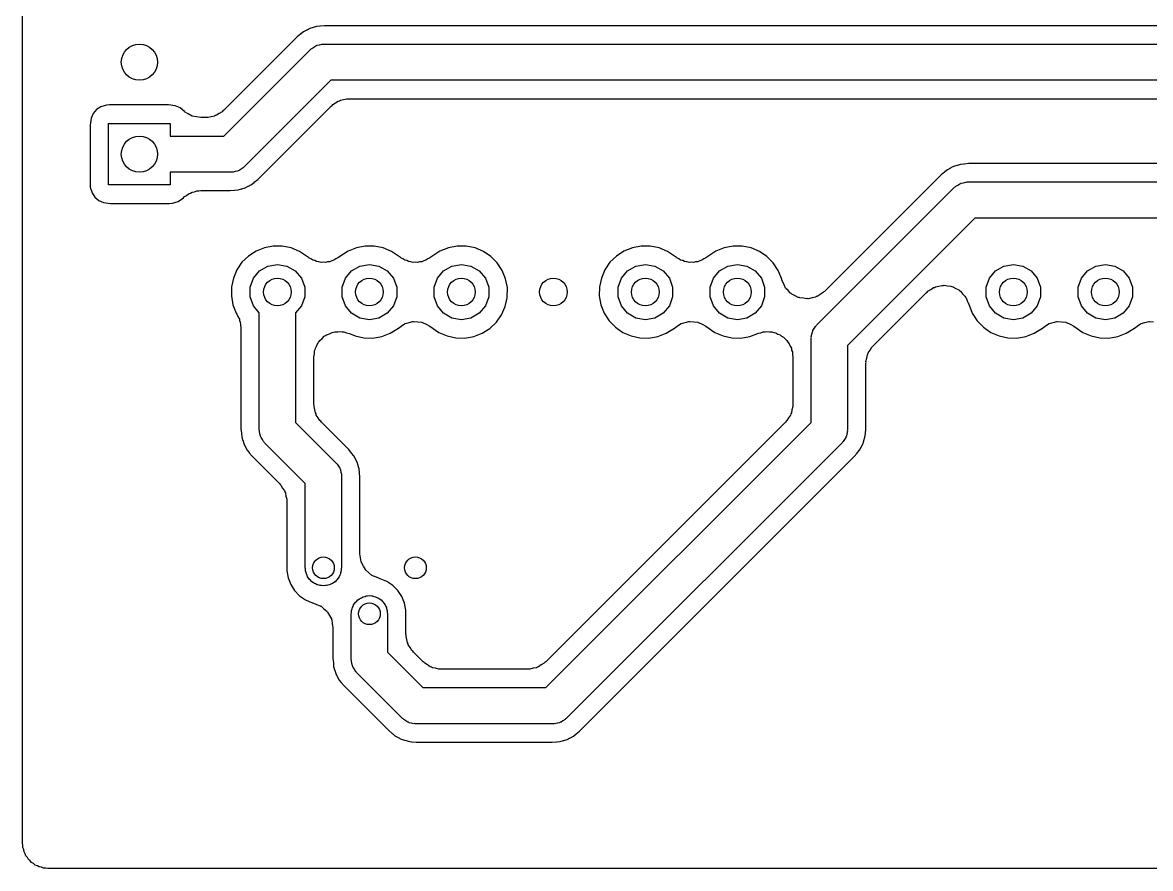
# Model space of a CAD drawing. Extents: x 117.4 to 186.1, y -90.9 to -42.5.
# Drawn here: x 117.42 to 148.57, y -90.86 to -67.48 of the extents above; entities that cross this region are included whole.
import ezdxf

# ---------------------------------------------------------------- set-up
doc = ezdxf.new("R2010")
doc.units = 0
doc.header["$MEASUREMENT"] = 0
doc.layers.add('BLACK', color=7, linetype='CONTINUOUS')

msp = doc.modelspace()

# ---------------------------------------------------------------- linework, layer by layer
at = {"layer": 'Black'}
for p, q in [((117.423, -70.27), (117.423, -60.9456)), ((125.764, -67.572), (125.641, -67.5841)), ((154.233, -67.572), (125.764, -67.572)), ((125.005, -67.8791), (122.977, -69.907)), ((125.099, -67.8041), (125.005, -67.8791)), ((125.102, -67.8013), (125.099, -67.8041)), ((125.105, -67.7995), (125.102, -67.8013)), ((125.178, -67.7399), (125.105, -67.7995)), ((125.262, -67.6964), (125.178, -67.7399)), ((125.265, -67.6942), (125.262, -67.6964)), ((125.268, -67.693), (125.265, -67.6942)), ((125.352, -67.6487), (125.268, -67.693)), ((125.443, -67.6223), (125.352, -67.6487)), ((125.446, -67.6207), (125.443, -67.6223)), ((125.45, -67.6202), (125.446, -67.6207)), ((125.54, -67.593), (125.45, -67.6202)), ((125.634, -67.5847), (125.54, -67.593)), ((125.638, -67.5838), (125.634, -67.5847)), ((125.641, -67.5841), (125.638, -67.5838)), ((125.394, -68.2138), (125.409, -68.197)), ((125.409, -68.197), (125.465, -68.1643)), ((125.465, -68.1643), (125.519, -68.1268)), ((125.519, -68.1268), (125.54, -68.1212)), ((125.54, -68.1212), (125.559, -68.1102)), ((125.559, -68.1102), (125.623, -68.0988)), ((125.623, -68.0988), (125.686, -68.0819)), ((125.686, -68.0819), (125.708, -68.0838)), ((125.708, -68.0838), (125.73, -68.08)), ((125.73, -68.08), (154.733, -68.08)), ((122.983, -70.62), (125.376, -68.2264)), ((125.376, -68.2264), (125.394, -68.2138)), ((125.937, -69.08), (123.544, -71.4736)), ((154.94, -69.08), (125.937, -69.08)), ((119.828, -69.7562), (119.741, -69.7631)), ((121.451, -69.7562), (119.828, -69.7562)), ((121.641, -69.7833), (121.451, -69.7562)), ((125.968, -69.7754), (125.988, -69.7518)), ((125.988, -69.7518), (126.067, -69.706)), ((126.067, -69.706), (126.142, -69.6536)), ((126.142, -69.6536), (126.171, -69.6456)), ((126.171, -69.6456), (126.198, -69.6302)), ((126.198, -69.6302), (126.288, -69.6143)), ((126.288, -69.6143), (126.376, -69.5907)), ((126.376, -69.5907), (126.407, -69.5933)), ((126.407, -69.5933), (126.437, -69.588)), ((126.437, -69.588), (154.906, -69.588)), ((119.372, -69.9988), (119.313, -70.1288)), ((119.464, -69.8903), (119.372, -69.9988)), ((119.583, -69.8118), (119.464, -69.8903)), ((119.741, -69.7631), (119.583, -69.8118)), ((121.771, -69.8419), (121.641, -69.7833)), ((121.892, -69.9448), (121.771, -69.8419)), ((121.894, -69.9461), (121.892, -69.9448)), ((121.896, -69.9482), (121.894, -69.9461)), ((121.999, -70.0077), (121.896, -69.9482)), ((122.102, -70.0679), (121.999, -70.0077)), ((122.104, -70.0684), (122.102, -70.0679)), ((122.107, -70.0698), (122.104, -70.0684)), ((122.224, -70.0904), (122.107, -70.0698)), ((122.722, -70.0698), (122.632, -70.0857)), ((122.749, -70.0544), (122.722, -70.0698)), ((122.778, -70.0464), (122.749, -70.0544)), ((122.853, -69.994), (122.778, -70.0464)), ((122.932, -69.9482), (122.853, -69.994)), ((122.952, -69.9246), (122.932, -69.9482)), ((122.977, -69.907), (122.952, -69.9246)), ((123.915, -71.8209), (125.943, -69.793)), ((125.943, -69.793), (125.968, -69.7754)), ((117.423, -90.157), (117.423, -70.27)), ((119.313, -70.1288), (119.286, -70.3195)), ((119.286, -70.3195), (119.286, -71.9421)), ((119.8, -71.97), (119.8, -70.27)), ((119.8, -70.27), (121.5, -70.27)), ((121.5, -70.27), (121.5, -70.62)), ((122.341, -70.112), (122.224, -70.0904)), ((122.343, -70.1115), (122.341, -70.112)), ((122.346, -70.112), (122.343, -70.1115)), ((122.483, -70.112), (122.346, -70.112)), ((122.513, -70.1067), (122.483, -70.112)), ((122.544, -70.1093), (122.513, -70.1067)), ((122.632, -70.0857), (122.544, -70.1093)), ((121.5, -70.62), (122.983, -70.62)), ((123.19, -71.62), (121.5, -71.62)), ((121.5, -71.62), (121.5, -71.97)), ((123.212, -71.6162), (123.19, -71.62)), ((123.234, -71.6181), (123.212, -71.6162)), ((123.297, -71.6012), (123.234, -71.6181)), ((123.361, -71.5898), (123.297, -71.6012)), ((123.38, -71.5788), (123.361, -71.5898)), ((123.401, -71.5732), (123.38, -71.5788)), ((123.455, -71.5357), (123.401, -71.5732)), ((123.511, -71.503), (123.455, -71.5357)), ((123.526, -71.4862), (123.511, -71.503)), ((123.544, -71.4736), (123.526, -71.4862)), ((142.879, -71.6141), (142.785, -71.6891)), ((142.882, -71.6114), (142.879, -71.6141)), ((142.885, -71.6095), (142.882, -71.6114)), ((142.958, -71.5499), (142.885, -71.6095)), ((143.042, -71.5064), (142.958, -71.5499)), ((143.045, -71.5042), (143.042, -71.5064)), ((143.048, -71.503), (143.045, -71.5042)), ((143.132, -71.4587), (143.048, -71.503)), ((143.223, -71.4323), (143.132, -71.4587)), ((143.226, -71.4307), (143.223, -71.4323)), ((143.23, -71.4302), (143.226, -71.4307)), ((143.32, -71.403), (143.23, -71.4302)), ((143.414, -71.3947), (143.32, -71.403)), ((143.418, -71.3938), (143.414, -71.3947)), ((143.421, -71.3941), (143.418, -71.3938)), ((143.544, -71.382), (143.421, -71.3941)), ((164.393, -71.382), (143.544, -71.382)), ((123.742, -71.9601), (123.815, -71.9005)), ((123.815, -71.9005), (123.818, -71.8987)), ((123.818, -71.8987), (123.821, -71.8959)), ((123.821, -71.8959), (123.915, -71.8209)), ((142.785, -71.6891), (139.562, -74.9126)), ((143.245, -71.9743), (143.299, -71.9368)), ((143.299, -71.9368), (143.32, -71.9312)), ((143.32, -71.9312), (143.339, -71.9202)), ((143.339, -71.9202), (143.403, -71.9088)), ((143.403, -71.9088), (143.466, -71.8919)), ((143.466, -71.8919), (143.488, -71.8938)), ((143.488, -71.8938), (143.51, -71.89)), ((143.51, -71.89), (164.893, -71.89)), ((119.286, -71.9421), (119.293, -72.0294)), ((119.293, -72.0294), (119.342, -72.1865)), ((119.342, -72.1865), (119.42, -72.3056)), ((121.5, -71.97), (119.8, -71.97)), ((121.953, -72.2598), (122.002, -72.2191)), ((122.002, -72.2191), (122.058, -72.1995)), ((122.058, -72.1995), (122.108, -72.1702)), ((122.108, -72.1702), (122.171, -72.1591)), ((122.171, -72.1591), (122.232, -72.1377)), ((122.232, -72.1377), (122.29, -72.1382)), ((122.29, -72.1382), (122.348, -72.128)), ((122.348, -72.128), (123.156, -72.128)), ((123.156, -72.128), (123.279, -72.1159)), ((123.279, -72.1159), (123.282, -72.1162)), ((123.282, -72.1162), (123.286, -72.1153)), ((123.286, -72.1153), (123.38, -72.107)), ((123.38, -72.107), (123.47, -72.0798)), ((123.47, -72.0798), (123.474, -72.0793)), ((123.474, -72.0793), (123.477, -72.0777)), ((123.477, -72.0777), (123.568, -72.0513)), ((123.568, -72.0513), (123.652, -72.007)), ((123.652, -72.007), (123.655, -72.0058)), ((123.655, -72.0058), (123.658, -72.0036)), ((123.658, -72.0036), (123.742, -71.9601)), ((139.346, -75.8464), (143.156, -72.0364)), ((143.156, -72.0364), (143.174, -72.0238)), ((143.174, -72.0238), (143.189, -72.007)), ((143.189, -72.007), (143.245, -71.9743)), ((119.42, -72.3056), (119.529, -72.3981)), ((119.529, -72.3981), (119.659, -72.4567)), ((119.659, -72.4567), (119.849, -72.4838)), ((119.849, -72.4838), (121.472, -72.4838)), ((121.472, -72.4838), (121.559, -72.4769)), ((121.559, -72.4769), (121.717, -72.4282)), ((121.717, -72.4282), (121.866, -72.3298)), ((121.866, -72.3298), (121.898, -72.2918)), ((121.898, -72.2918), (121.953, -72.2598)), ((143.717, -72.89), (140.2, -76.4071)), ((165.1, -72.89), (143.717, -72.89)), ((123.869, -73.799), (123.66, -73.9354)), ((124.1, -73.7057), (123.869, -73.799)), ((124.344, -73.6591), (124.1, -73.7057)), ((124.593, -73.6608), (124.344, -73.6591)), ((124.837, -73.7109), (124.593, -73.6608)), ((125.067, -73.8074), (124.837, -73.7109)), ((125.316, -73.9752), (125.067, -73.8074)), ((126.409, -73.799), (126.157, -73.9638)), ((126.64, -73.7057), (126.409, -73.799)), ((126.884, -73.6591), (126.64, -73.7057)), ((127.133, -73.6608), (126.884, -73.6591)), ((127.377, -73.7109), (127.133, -73.6608)), ((127.607, -73.8074), (127.377, -73.7109)), ((127.856, -73.9752), (127.607, -73.8074)), ((128.949, -73.799), (128.697, -73.9638)), ((129.18, -73.7057), (128.949, -73.799)), ((129.424, -73.6591), (129.18, -73.7057)), ((129.673, -73.6608), (129.424, -73.6591)), ((129.917, -73.7109), (129.673, -73.6608)), ((130.147, -73.8074), (129.917, -73.7109)), ((130.353, -73.9467), (130.147, -73.8074)), ((134.029, -73.799), (133.82, -73.9354)), ((134.26, -73.7057), (134.029, -73.799)), ((134.504, -73.6591), (134.26, -73.7057)), ((134.753, -73.6608), (134.504, -73.6591)), ((134.997, -73.7109), (134.753, -73.6608)), ((135.227, -73.8074), (134.997, -73.7109)), ((135.476, -73.9752), (135.227, -73.8074)), ((136.569, -73.799), (136.317, -73.9638)), ((136.8, -73.7057), (136.569, -73.799)), ((137.044, -73.6591), (136.8, -73.7057)), ((137.293, -73.6608), (137.044, -73.6591)), ((137.537, -73.7109), (137.293, -73.6608)), ((137.767, -73.8074), (137.537, -73.7109)), ((137.973, -73.9467), (137.767, -73.8074)), ((123.482, -74.1097), (123.342, -74.3152)), ((123.66, -73.9354), (123.482, -74.1097)), ((125.324, -73.9838), (125.316, -73.9752)), ((125.382, -74.0113), (125.324, -73.9838)), ((125.434, -74.048), (125.382, -74.0113)), ((125.49, -74.0635), (125.434, -74.048)), ((125.543, -74.0889), (125.49, -74.0635)), ((125.607, -74.0951), (125.543, -74.0889)), ((125.668, -74.1118), (125.607, -74.0951)), ((125.727, -74.1069), (125.668, -74.1118)), ((125.785, -74.1126), (125.727, -74.1069)), ((125.847, -74.0968), (125.785, -74.1126)), ((125.91, -74.0914), (125.847, -74.0968)), ((125.964, -74.0668), (125.91, -74.0914)), ((126.021, -74.0521), (125.964, -74.0668)), ((126.073, -74.0162), (126.021, -74.0521)), ((126.131, -73.9895), (126.073, -74.0162)), ((126.157, -73.9638), (126.131, -73.9895)), ((127.864, -73.9838), (127.856, -73.9752)), ((127.922, -74.0113), (127.864, -73.9838)), ((127.974, -74.048), (127.922, -74.0113)), ((128.03, -74.0635), (127.974, -74.048)), ((128.083, -74.0889), (128.03, -74.0635)), ((128.147, -74.0951), (128.083, -74.0889)), ((128.208, -74.1118), (128.147, -74.0951)), ((128.267, -74.1069), (128.208, -74.1118)), ((128.325, -74.1126), (128.267, -74.1069)), ((128.387, -74.0968), (128.325, -74.1126)), ((128.45, -74.0914), (128.387, -74.0968)), ((128.504, -74.0668), (128.45, -74.0914)), ((128.561, -74.0521), (128.504, -74.0668)), ((128.613, -74.0162), (128.561, -74.0521)), ((128.671, -73.9895), (128.613, -74.0162)), ((128.697, -73.9638), (128.671, -73.9895)), ((130.529, -74.1234), (130.353, -73.9467)), ((133.642, -74.1097), (133.502, -74.3152)), ((133.82, -73.9354), (133.642, -74.1097)), ((135.484, -73.9838), (135.476, -73.9752)), ((135.542, -74.0113), (135.484, -73.9838)), ((135.594, -74.048), (135.542, -74.0113)), ((135.65, -74.0635), (135.594, -74.048)), ((135.703, -74.0889), (135.65, -74.0635)), ((135.767, -74.0951), (135.703, -74.0889)), ((135.828, -74.1118), (135.767, -74.0951)), ((135.887, -74.1069), (135.828, -74.1118)), ((135.945, -74.1126), (135.887, -74.1069)), ((136.007, -74.0968), (135.945, -74.1126)), ((136.07, -74.0914), (136.007, -74.0968)), ((136.124, -74.0668), (136.07, -74.0914)), ((136.181, -74.0521), (136.124, -74.0668)), ((136.233, -74.0162), (136.181, -74.0521)), ((136.291, -73.9895), (136.233, -74.0162)), ((136.317, -73.9638), (136.291, -73.9895)), ((138.149, -74.1234), (137.973, -73.9467)), ((123.342, -74.3152), (123.244, -74.5441)), ((123.798, -74.5475), (123.968, -74.344)), ((123.968, -74.344), (124.198, -74.2112)), ((124.198, -74.2112), (124.46, -74.1651)), ((124.46, -74.1651), (124.722, -74.2112)), ((124.722, -74.2112), (124.952, -74.344)), ((124.952, -74.344), (125.122, -74.5475)), ((126.338, -74.5475), (126.508, -74.344)), ((126.508, -74.344), (126.738, -74.2112)), ((126.738, -74.2112), (127, -74.1651)), ((127, -74.1651), (127.262, -74.2112)), ((127.262, -74.2112), (127.492, -74.344)), ((127.492, -74.344), (127.662, -74.5475)), ((128.878, -74.5475), (129.048, -74.344)), ((129.048, -74.344), (129.278, -74.2112)), ((129.278, -74.2112), (129.54, -74.1651)), ((129.54, -74.1651), (129.802, -74.2112)), ((129.802, -74.2112), (130.032, -74.344)), ((130.032, -74.344), (130.202, -74.5475)), ((130.667, -74.3309), (130.529, -74.1234)), ((130.762, -74.5611), (130.667, -74.3309)), ((133.502, -74.3152), (133.404, -74.5441)), ((133.958, -74.5475), (134.128, -74.344)), ((134.128, -74.344), (134.358, -74.2112)), ((134.358, -74.2112), (134.62, -74.1651)), ((134.62, -74.1651), (134.882, -74.2112)), ((134.882, -74.2112), (135.112, -74.344)), ((135.112, -74.344), (135.282, -74.5475)), ((136.498, -74.5475), (136.668, -74.344)), ((136.668, -74.344), (136.898, -74.2112)), ((136.898, -74.2112), (137.16, -74.1651)), ((137.16, -74.1651), (137.422, -74.2112)), ((137.422, -74.2112), (137.652, -74.344)), ((137.652, -74.344), (137.822, -74.5475)), ((138.287, -74.3309), (138.149, -74.1234)), ((138.389, -74.5788), (138.287, -74.3309)), ((144.118, -74.5475), (144.288, -74.344)), ((144.288, -74.344), (144.518, -74.2112)), ((144.518, -74.2112), (144.78, -74.1651)), ((144.78, -74.1651), (145.042, -74.2112)), ((145.042, -74.2112), (145.272, -74.344)), ((145.272, -74.344), (145.442, -74.5475)), ((146.658, -74.5475), (146.828, -74.344)), ((146.828, -74.344), (147.058, -74.2112)), ((147.058, -74.2112), (147.32, -74.1651)), ((147.32, -74.1651), (147.582, -74.2112)), ((147.582, -74.2112), (147.812, -74.344)), ((147.812, -74.344), (147.982, -74.5475)), ((123.244, -74.5441), (123.192, -74.7877)), ((123.707, -74.7972), (123.798, -74.5475)), ((125.122, -74.5475), (125.213, -74.7972)), ((126.247, -74.7972), (126.338, -74.5475)), ((127.662, -74.5475), (127.753, -74.7972)), ((128.787, -74.7972), (128.878, -74.5475)), ((130.202, -74.5475), (130.293, -74.7972)), ((130.809, -74.8006), (130.762, -74.5611)), ((133.404, -74.5441), (133.352, -74.7877)), ((133.867, -74.7972), (133.958, -74.5475)), ((135.282, -74.5475), (135.373, -74.7972)), ((136.407, -74.7972), (136.498, -74.5475)), ((137.822, -74.5475), (137.913, -74.7972)), ((138.391, -74.5988), (138.389, -74.5788)), ((138.432, -74.6882), (138.391, -74.5988)), ((138.468, -74.7803), (138.432, -74.6882)), ((144.027, -74.7972), (144.118, -74.5475)), ((145.442, -74.5475), (145.533, -74.7972)), ((146.567, -74.7972), (146.658, -74.5475)), ((147.982, -74.5475), (148.073, -74.7972)), ((123.192, -74.7877), (123.188, -75.0368)), ((123.188, -75.0368), (123.233, -75.2818)), ((123.707, -75.0628), (123.707, -74.7972)), ((125.213, -74.7972), (125.213, -75.0628)), ((126.247, -75.0628), (126.247, -74.7972)), ((127.753, -74.7972), (127.753, -75.0628)), ((128.787, -75.0628), (128.787, -74.7972)), ((130.293, -74.7972), (130.293, -75.0628)), ((130.805, -75.0948), (130.809, -74.8006)), ((133.352, -74.7877), (133.348, -75.0368)), ((133.348, -75.0368), (133.393, -75.2818)), ((133.867, -75.0628), (133.867, -74.7972)), ((135.373, -74.7972), (135.373, -75.0628)), ((136.407, -75.0628), (136.407, -74.7972)), ((137.913, -74.7972), (137.913, -75.0628)), ((138.484, -74.7979), (138.468, -74.7803)), ((138.493, -74.8191), (138.484, -74.7979)), ((138.563, -74.8889), (138.493, -74.8191)), ((138.628, -74.9632), (138.563, -74.8889)), ((138.649, -74.9745), (138.628, -74.9632)), ((138.665, -74.991), (138.649, -74.9745)), ((138.755, -75.0327), (138.665, -74.991)), ((138.841, -75.0803), (138.755, -75.0327)), ((139.363, -75.0521), (139.34, -75.0581)), ((139.444, -74.9955), (139.363, -75.0521)), ((139.528, -74.9443), (139.444, -74.9955)), ((139.543, -74.9261), (139.528, -74.9443)), ((139.562, -74.9126), (139.543, -74.9261)), ((140.913, -76.4125), (142.376, -74.9491)), ((142.376, -74.9491), (142.4, -74.9329)), ((142.4, -74.9329), (142.418, -74.911)), ((142.418, -74.911), (142.499, -74.8635)), ((142.499, -74.8635), (142.576, -74.8097)), ((142.576, -74.8097), (142.603, -74.8024)), ((142.603, -74.8024), (142.627, -74.788)), ((142.627, -74.788), (142.72, -74.7711)), ((142.72, -74.7711), (142.81, -74.7468)), ((142.81, -74.7468), (142.839, -74.7492)), ((142.839, -74.7492), (142.866, -74.7441)), ((142.866, -74.7441), (142.959, -74.7598)), ((142.959, -74.7598), (143.053, -74.768)), ((143.053, -74.768), (143.078, -74.7799)), ((143.078, -74.7799), (143.106, -74.7847)), ((143.106, -74.7847), (143.188, -74.831)), ((143.188, -74.831), (143.273, -74.8707)), ((143.273, -74.8707), (143.293, -74.8907)), ((143.293, -74.8907), (143.318, -74.9047)), ((143.318, -74.9047), (143.378, -74.9762)), ((143.378, -74.9762), (143.445, -75.0426)), ((143.445, -75.0426), (143.457, -75.0683)), ((144.027, -75.0628), (144.027, -74.7972)), ((145.533, -74.7972), (145.533, -75.0628)), ((146.567, -75.0628), (146.567, -74.7972)), ((148.073, -74.7972), (148.073, -75.0628)), ((123.233, -75.2818), (123.325, -75.5133)), ((123.798, -75.3125), (123.707, -75.0628)), ((123.96, -75.506), (123.798, -75.3125)), ((125.122, -75.3125), (124.96, -75.506)), ((125.213, -75.0628), (125.122, -75.3125)), ((126.338, -75.3125), (126.247, -75.0628)), ((126.508, -75.516), (126.338, -75.3125)), ((127.662, -75.3125), (127.492, -75.516)), ((127.753, -75.0628), (127.662, -75.3125)), ((128.878, -75.3125), (128.787, -75.0628)), ((129.048, -75.516), (128.878, -75.3125)), ((130.202, -75.3125), (130.032, -75.516)), ((130.293, -75.0628), (130.202, -75.3125)), ((130.65, -75.5604), (130.751, -75.3328)), ((130.751, -75.3328), (130.805, -75.0948)), ((133.393, -75.2818), (133.485, -75.5133)), ((133.958, -75.3125), (133.867, -75.0628)), ((134.128, -75.516), (133.958, -75.3125)), ((135.282, -75.3125), (135.112, -75.516)), ((135.373, -75.0628), (135.282, -75.3125)), ((136.498, -75.3125), (136.407, -75.0628)), ((136.668, -75.516), (136.498, -75.3125)), ((137.822, -75.3125), (137.652, -75.516)), ((137.913, -75.0628), (137.822, -75.3125)), ((138.864, -75.0839), (138.841, -75.0803)), ((138.886, -75.0938), (138.864, -75.0839)), ((138.984, -75.1024), (138.886, -75.0938)), ((139.082, -75.1175), (138.984, -75.1024)), ((139.105, -75.1129), (139.082, -75.1175)), ((139.128, -75.115), (139.105, -75.1129)), ((139.223, -75.0894), (139.128, -75.115)), ((139.32, -75.0703), (139.223, -75.0894)), ((139.34, -75.0581), (139.32, -75.0703)), ((143.457, -75.0683), (143.475, -75.0899)), ((143.475, -75.0899), (143.508, -75.1779)), ((143.508, -75.1779), (143.522, -75.2081)), ((143.522, -75.2081), (143.528, -75.2179)), ((143.528, -75.2179), (143.536, -75.2387)), ((143.536, -75.2387), (143.548, -75.2629)), ((143.548, -75.2629), (143.548, -75.2685)), ((143.548, -75.2685), (143.645, -75.5133)), ((144.118, -75.3125), (144.027, -75.0628)), ((144.288, -75.516), (144.118, -75.3125)), ((145.442, -75.3125), (145.272, -75.516)), ((145.533, -75.0628), (145.442, -75.3125)), ((146.658, -75.3125), (146.567, -75.0628)), ((146.828, -75.516), (146.658, -75.3125)), ((147.982, -75.3125), (147.812, -75.516)), ((148.073, -75.0628), (147.982, -75.3125)), ((123.325, -75.5133), (123.34, -75.5373)), ((123.34, -75.5373), (123.371, -75.6094)), ((123.371, -75.6094), (123.41, -75.6771)), ((123.96, -78.74), (123.96, -75.506)), ((124.96, -75.506), (124.96, -78.5329)), ((126.738, -75.6488), (126.508, -75.516)), ((127, -75.6949), (126.738, -75.6488)), ((127.262, -75.6488), (127, -75.6949)), ((127.492, -75.516), (127.262, -75.6488)), ((129.278, -75.6488), (129.048, -75.516)), ((129.54, -75.6949), (129.278, -75.6488)), ((129.802, -75.6488), (129.54, -75.6949)), ((130.032, -75.516), (129.802, -75.6488)), ((130.506, -75.7639), (130.65, -75.5604)), ((133.485, -75.5133), (133.62, -75.7227)), ((134.358, -75.6488), (134.128, -75.516)), ((134.62, -75.6949), (134.358, -75.6488)), ((134.882, -75.6488), (134.62, -75.6949)), ((135.112, -75.516), (134.882, -75.6488)), ((136.898, -75.6488), (136.668, -75.516)), ((137.16, -75.6949), (136.898, -75.6488)), ((137.422, -75.6488), (137.16, -75.6949)), ((137.652, -75.516), (137.422, -75.6488)), ((143.645, -75.5133), (143.78, -75.7227)), ((144.518, -75.6488), (144.288, -75.516)), ((144.78, -75.6949), (144.518, -75.6488)), ((145.042, -75.6488), (144.78, -75.6949)), ((145.272, -75.516), (145.042, -75.6488)), ((147.058, -75.6488), (146.828, -75.516)), ((147.32, -75.6949), (147.058, -75.6488)), ((147.582, -75.6488), (147.32, -75.6949)), ((147.812, -75.516), (147.582, -75.6488)), ((123.41, -75.6771), (123.417, -75.7206)), ((123.417, -75.7206), (123.435, -75.7614)), ((123.435, -75.7614), (123.438, -75.8395)), ((123.438, -75.8395), (123.452, -75.9165)), ((123.452, -75.9165), (123.452, -78.7058)), ((127.575, -76.0691), (127.802, -75.925)), ((127.802, -75.925), (127.877, -75.8754)), ((127.877, -75.8754), (127.969, -75.8108)), ((127.969, -75.8108), (127.978, -75.8082)), ((127.978, -75.8082), (127.986, -75.8028)), ((127.986, -75.8028), (128.095, -75.7764)), ((128.095, -75.7764), (128.203, -75.7471)), ((128.203, -75.7471), (128.213, -75.7479)), ((128.213, -75.7479), (128.223, -75.7456)), ((128.223, -75.7456), (128.334, -75.7581)), ((128.334, -75.7581), (128.446, -75.7674)), ((128.446, -75.7674), (128.454, -75.7716)), ((128.454, -75.7716), (128.464, -75.7727)), ((128.464, -75.7727), (128.565, -75.8225)), ((128.565, -75.8225), (128.666, -75.8694)), ((128.666, -75.8694), (128.917, -76.044)), ((130.115, -76.0691), (130.326, -75.9356)), ((130.326, -75.9356), (130.506, -75.7639)), ((133.62, -75.7227), (133.793, -75.9019)), ((133.793, -75.9019), (133.997, -76.044)), ((135.195, -76.0691), (135.422, -75.925)), ((135.422, -75.925), (135.497, -75.8754)), ((135.497, -75.8754), (135.589, -75.8108)), ((135.589, -75.8108), (135.598, -75.8082)), ((135.598, -75.8082), (135.606, -75.8028)), ((135.606, -75.8028), (135.715, -75.7764)), ((135.715, -75.7764), (135.823, -75.7471)), ((135.823, -75.7471), (135.833, -75.7479)), ((135.833, -75.7479), (135.843, -75.7456)), ((135.843, -75.7456), (135.954, -75.7581)), ((135.954, -75.7581), (136.066, -75.7674)), ((136.066, -75.7674), (136.074, -75.7716)), ((136.074, -75.7716), (136.084, -75.7727)), ((136.084, -75.7727), (136.185, -75.8225)), ((136.185, -75.8225), (136.286, -75.8694)), ((136.286, -75.8694), (136.537, -76.044)), ((139.247, -75.9887), (139.284, -75.9352)), ((139.284, -75.9352), (139.317, -75.8786)), ((139.317, -75.8786), (139.334, -75.8645)), ((139.334, -75.8645), (139.346, -75.8464)), ((143.78, -75.7227), (143.953, -75.9019)), ((143.953, -75.9019), (144.157, -76.044)), ((145.355, -76.0691), (145.582, -75.925)), ((145.582, -75.925), (145.657, -75.8754)), ((145.657, -75.8754), (145.749, -75.8108)), ((145.749, -75.8108), (145.758, -75.8082)), ((145.758, -75.8082), (145.766, -75.8028)), ((145.766, -75.8028), (145.875, -75.7764)), ((145.875, -75.7764), (145.983, -75.7471)), ((145.983, -75.7471), (145.993, -75.7479)), ((145.993, -75.7479), (146.003, -75.7456)), ((146.003, -75.7456), (146.114, -75.7581)), ((146.114, -75.7581), (146.226, -75.7674)), ((146.226, -75.7674), (146.234, -75.7716)), ((146.234, -75.7716), (146.244, -75.7727)), ((146.244, -75.7727), (146.345, -75.8225)), ((146.345, -75.8225), (146.446, -75.8694)), ((146.446, -75.8694), (146.697, -76.044)), ((147.895, -76.0691), (148.122, -75.925)), ((148.122, -75.925), (148.197, -75.8754)), ((148.197, -75.8754), (148.289, -75.8108)), ((148.289, -75.8108), (148.298, -75.8082)), ((148.298, -75.8082), (148.306, -75.8028)), ((148.306, -75.8028), (148.415, -75.7764)), ((148.415, -75.7764), (148.523, -75.7471)), ((148.523, -75.7471), (148.533, -75.7479)), ((148.533, -75.7479), (148.543, -75.7456)), ((148.543, -75.7456), (148.654, -75.7581)), ((125.612, -76.3005), (125.632, -76.2665)), ((125.632, -76.2665), (125.695, -76.2131)), ((125.695, -76.2131), (125.753, -76.153)), ((125.753, -76.153), (125.788, -76.1355)), ((125.788, -76.1355), (125.818, -76.1102)), ((125.818, -76.1102), (125.896, -76.0818)), ((125.896, -76.0818), (125.97, -76.0449)), ((125.97, -76.0449), (126.009, -76.0405)), ((126.009, -76.0405), (126.046, -76.027)), ((126.046, -76.027), (126.129, -76.027)), ((126.129, -76.027), (126.212, -76.0178)), ((126.212, -76.0178), (126.25, -76.027)), ((126.25, -76.027), (126.29, -76.027)), ((126.29, -76.027), (126.368, -76.0554)), ((126.368, -76.0554), (126.448, -76.075)), ((126.448, -76.075), (126.606, -76.1437)), ((126.606, -76.1437), (126.849, -76.1972)), ((126.849, -76.1972), (127.098, -76.2024)), ((127.098, -76.2024), (127.343, -76.1592)), ((127.343, -76.1592), (127.575, -76.0691)), ((128.917, -76.044), (129.146, -76.1437)), ((129.146, -76.1437), (129.389, -76.1972)), ((129.389, -76.1972), (129.638, -76.2024)), ((129.638, -76.2024), (129.883, -76.1592)), ((129.883, -76.1592), (130.115, -76.0691)), ((133.997, -76.044), (134.226, -76.1437)), ((134.226, -76.1437), (134.469, -76.1972)), ((134.469, -76.1972), (134.718, -76.2024)), ((134.718, -76.2024), (134.963, -76.1592)), ((134.963, -76.1592), (135.195, -76.0691)), ((136.537, -76.044), (136.766, -76.1437)), ((136.766, -76.1437), (137.009, -76.1972)), ((137.009, -76.1972), (137.258, -76.2024)), ((137.258, -76.2024), (137.503, -76.1592)), ((137.503, -76.1592), (137.739, -76.0678)), ((137.739, -76.0678), (137.806, -76.0544)), ((137.806, -76.0544), (137.87, -76.031)), ((137.87, -76.031), (137.924, -76.031)), ((137.924, -76.031), (137.977, -76.0205)), ((137.977, -76.0205), (138.045, -76.031)), ((138.045, -76.031), (138.114, -76.031)), ((138.114, -76.031), (138.164, -76.0495)), ((138.164, -76.0495), (138.218, -76.0577)), ((138.218, -76.0577), (138.278, -76.0907)), ((138.278, -76.0907), (138.342, -76.1142)), ((138.342, -76.1142), (138.383, -76.1488)), ((138.383, -76.1488), (138.431, -76.1748)), ((138.431, -76.1748), (138.476, -76.2264)), ((138.476, -76.2264), (138.528, -76.2704)), ((138.528, -76.2704), (138.555, -76.3172)), ((139.2, -76.2), (139.204, -76.1783)), ((139.2, -78.5329), (139.2, -76.2)), ((139.202, -76.1564), (139.219, -76.0933)), ((139.204, -76.1783), (139.202, -76.1564)), ((139.219, -76.0933), (139.23, -76.029)), ((139.23, -76.029), (139.241, -76.0099)), ((139.241, -76.0099), (139.247, -75.9887)), ((144.157, -76.044), (144.386, -76.1437)), ((144.386, -76.1437), (144.629, -76.1972)), ((144.629, -76.1972), (144.878, -76.2024)), ((144.878, -76.2024), (145.123, -76.1592)), ((145.123, -76.1592), (145.355, -76.0691)), ((146.697, -76.044), (146.926, -76.1437)), ((146.926, -76.1437), (147.169, -76.1972)), ((147.169, -76.1972), (147.418, -76.2024)), ((147.418, -76.2024), (147.663, -76.1592)), ((147.663, -76.1592), (147.895, -76.0691)), ((125.482, -76.6346), (125.488, -76.5518)), ((125.488, -76.5518), (125.503, -76.5157)), ((125.503, -76.5157), (125.51, -76.477)), ((125.51, -76.477), (125.552, -76.4051)), ((125.552, -76.4051), (125.585, -76.329)), ((125.585, -76.329), (125.612, -76.3005)), ((138.555, -76.3172), (138.591, -76.3578)), ((138.591, -76.3578), (138.616, -76.4216)), ((138.616, -76.4216), (138.65, -76.481)), ((138.65, -76.481), (138.659, -76.5341)), ((138.659, -76.5341), (138.679, -76.5844)), ((138.679, -76.5844), (138.68, -76.6529)), ((140.2, -76.4071), (140.2, -78.74)), ((140.774, -76.6116), (140.826, -76.5367)), ((140.826, -76.5367), (140.872, -76.4575)), ((140.872, -76.4575), (140.895, -76.4377)), ((140.895, -76.4377), (140.913, -76.4125)), ((125.468, -76.7164), (125.482, -76.6346)), ((125.468, -78.0325), (125.468, -76.7164)), ((138.68, -76.6529), (138.692, -76.7204)), ((138.692, -76.7204), (138.692, -78.0325)), ((140.708, -76.9075), (140.713, -76.8771)), ((140.708, -78.7232), (140.708, -76.9075)), ((140.711, -76.8465), (140.734, -76.7581)), ((140.713, -76.8771), (140.711, -76.8465)), ((140.734, -76.7581), (140.75, -76.6681)), ((140.75, -76.6681), (140.766, -76.6414)), ((140.766, -76.6414), (140.774, -76.6116)), ((125.473, -78.0629), (125.468, -78.0325)), ((125.471, -78.0935), (125.473, -78.0629)), ((125.494, -78.1819), (125.471, -78.0935)), ((138.689, -78.0935), (138.666, -78.1819)), ((138.692, -78.0325), (138.687, -78.0629)), ((138.687, -78.0629), (138.689, -78.0935)), ((125.51, -78.2719), (125.494, -78.1819)), ((125.526, -78.2986), (125.51, -78.2719)), ((125.534, -78.3284), (125.526, -78.2986)), ((125.586, -78.4033), (125.534, -78.3284)), ((125.632, -78.4825), (125.586, -78.4033)), ((138.574, -78.4033), (138.528, -78.4825)), ((138.626, -78.3284), (138.574, -78.4033)), ((138.634, -78.2986), (138.626, -78.3284)), ((138.65, -78.2719), (138.634, -78.2986)), ((138.666, -78.1819), (138.65, -78.2719)), ((123.452, -78.7058), (123.464, -78.8287)), ((123.964, -78.7617), (123.96, -78.74)), ((123.962, -78.7836), (123.964, -78.7617)), ((123.979, -78.8467), (123.962, -78.7836)), ((124.96, -78.5329), (126.084, -79.6564)), ((125.655, -78.5023), (125.632, -78.4825)), ((125.673, -78.5275), (125.655, -78.5023)), ((126.431, -79.2854), (125.673, -78.5275)), ((138.487, -78.5275), (131.867, -85.147)), ((131.873, -85.86), (139.2, -78.5329)), ((138.505, -78.5023), (138.487, -78.5275)), ((138.528, -78.4825), (138.505, -78.5023)), ((140.198, -78.7836), (140.181, -78.8467)), ((140.2, -78.74), (140.196, -78.7617)), ((140.196, -78.7617), (140.198, -78.7836)), ((140.695, -78.8427), (140.708, -78.7232)), ((123.464, -78.8287), (123.464, -78.8324)), ((123.464, -78.8324), (123.465, -78.836)), ((123.465, -78.836), (123.473, -78.9301)), ((123.473, -78.9301), (123.5, -79.0204)), ((123.5, -79.0204), (123.501, -79.0241)), ((123.501, -79.0241), (123.502, -79.0275)), ((123.502, -79.0275), (123.529, -79.1182)), ((123.99, -78.911), (123.979, -78.8467)), ((124.001, -78.9301), (123.99, -78.911)), ((124.007, -78.9513), (124.001, -78.9301)), ((124.044, -79.0048), (124.007, -78.9513)), ((124.077, -79.0614), (124.044, -79.0048)), ((124.094, -79.0755), (124.077, -79.0614)), ((124.106, -79.0936), (124.094, -79.0755)), ((125.23, -80.2171), (124.106, -79.0936)), ((140.054, -79.0936), (132.434, -86.7136)), ((140.066, -79.0755), (140.054, -79.0936)), ((140.083, -79.0614), (140.066, -79.0755)), ((140.116, -79.0048), (140.083, -79.0614)), ((140.153, -78.9513), (140.116, -79.0048)), ((140.159, -78.9301), (140.153, -78.9513)), ((140.17, -78.911), (140.159, -78.9301)), ((140.181, -78.8467), (140.17, -78.911)), ((140.626, -79.1311), (140.654, -79.0408)), ((140.654, -79.0408), (140.655, -79.0375)), ((140.655, -79.0375), (140.656, -79.0338)), ((140.656, -79.0338), (140.684, -78.9438)), ((140.684, -78.9438), (140.694, -78.8499)), ((140.694, -78.8499), (140.695, -78.8464)), ((140.695, -78.8464), (140.695, -78.8427)), ((123.529, -79.1182), (123.573, -79.2015)), ((123.573, -79.2015), (123.574, -79.2051)), ((123.574, -79.2051), (123.576, -79.208)), ((123.576, -79.208), (123.62, -79.2919)), ((123.62, -79.2919), (123.68, -79.365)), ((123.68, -79.365), (123.681, -79.3683)), ((123.681, -79.3683), (123.684, -79.3707)), ((123.684, -79.3707), (123.759, -79.4646)), ((126.506, -79.3793), (126.431, -79.2854)), ((126.509, -79.3817), (126.506, -79.3793)), ((126.51, -79.385), (126.509, -79.3817)), ((126.57, -79.4581), (126.51, -79.385)), ((140.389, -79.477), (140.467, -79.3815)), ((140.467, -79.3815), (140.47, -79.3791)), ((140.47, -79.3791), (140.472, -79.3759)), ((140.472, -79.3759), (140.532, -79.3035)), ((140.532, -79.3035), (140.577, -79.2203)), ((140.577, -79.2203), (140.579, -79.2174)), ((140.579, -79.2174), (140.58, -79.2139)), ((140.58, -79.2139), (140.626, -79.1311)), ((123.759, -79.4646), (124.517, -80.2225)), ((126.084, -79.6564), (126.096, -79.6745)), ((126.096, -79.6745), (126.113, -79.6886)), ((126.113, -79.6886), (126.146, -79.7452)), ((126.614, -79.542), (126.57, -79.4581)), ((126.616, -79.5449), (126.614, -79.542)), ((126.617, -79.5485), (126.616, -79.5449)), ((126.661, -79.6318), (126.617, -79.5485)), ((126.688, -79.7225), (126.661, -79.6318)), ((126.689, -79.7259), (126.688, -79.7225)), ((132.805, -87.0609), (140.389, -79.477)), ((126.146, -79.7452), (126.183, -79.7987)), ((126.183, -79.7987), (126.189, -79.8199)), ((126.189, -79.8199), (126.2, -79.839)), ((126.2, -79.839), (126.211, -79.9033)), ((126.211, -79.9033), (126.228, -79.9664)), ((126.228, -79.9664), (126.226, -79.9883)), ((126.226, -79.9883), (126.23, -80.01)), ((126.23, -80.01), (126.23, -82.55)), ((126.69, -79.7296), (126.689, -79.7259)), ((126.717, -79.8199), (126.69, -79.7296)), ((126.725, -79.914), (126.717, -79.8199)), ((126.726, -79.9176), (126.725, -79.914)), ((126.726, -79.9213), (126.726, -79.9176)), ((126.738, -80.0442), (126.726, -79.9213)), ((124.517, -80.2225), (124.535, -80.2477)), ((124.535, -80.2477), (124.558, -80.2675)), ((124.558, -80.2675), (124.604, -80.3467)), ((124.604, -80.3467), (124.656, -80.4216)), ((125.23, -82.55), (125.23, -80.2171)), ((126.738, -82.1662), (126.738, -80.0442)), ((124.656, -80.4216), (124.664, -80.4514)), ((124.664, -80.4514), (124.68, -80.4781)), ((124.68, -80.4781), (124.696, -80.5681)), ((124.696, -80.5681), (124.719, -80.6565)), ((124.719, -80.6565), (124.717, -80.6871)), ((124.717, -80.6871), (124.722, -80.7175)), ((124.722, -80.7175), (124.722, -82.5328)), ((126.757, -82.2764), (126.738, -82.1662)), ((126.774, -82.3872), (126.757, -82.2764)), ((126.778, -82.3959), (126.774, -82.3872)), ((126.78, -82.4056), (126.778, -82.3959)), ((126.836, -82.5026), (126.78, -82.4056)), ((126.889, -82.601), (126.836, -82.5026)), ((124.722, -82.5328), (124.721, -82.5377)), ((124.721, -82.5377), (124.722, -82.5426)), ((124.722, -82.5426), (124.721, -82.6348)), ((124.721, -82.6348), (124.756, -82.8292)), ((124.756, -82.8292), (124.829, -83.013)), ((125.236, -82.5824), (125.23, -82.55)), ((125.236, -82.6372), (125.236, -82.5824)), ((125.254, -82.6886), (125.236, -82.6372)), ((125.26, -82.721), (125.254, -82.6886)), ((125.277, -82.7495), (125.26, -82.721)), ((125.295, -82.801), (125.277, -82.7495)), ((125.331, -82.8429), (125.295, -82.801)), ((126.165, -82.801), (126.129, -82.8429)), ((126.183, -82.7495), (126.165, -82.801)), ((126.2, -82.721), (126.183, -82.7495)), ((126.206, -82.6886), (126.2, -82.721)), ((126.224, -82.6372), (126.206, -82.6886)), ((126.23, -82.55), (126.224, -82.5824)), ((126.224, -82.5824), (126.224, -82.6372)), ((126.897, -82.6076), (126.889, -82.601)), ((126.902, -82.6162), (126.897, -82.6076)), ((126.988, -82.6881), (126.902, -82.6162)), ((127.071, -82.7624), (126.988, -82.6881)), ((127.08, -82.7661), (127.071, -82.7624)), ((127.088, -82.7724), (127.08, -82.7661)), ((127.193, -82.8107), (127.088, -82.7724)), ((127.297, -82.8519), (127.193, -82.8107)), ((124.829, -83.013), (124.936, -83.1792)), ((125.347, -82.8714), (125.331, -82.8429)), ((125.372, -82.8925), (125.347, -82.8714)), ((125.407, -82.9345), (125.372, -82.8925)), ((125.455, -82.9619), (125.407, -82.9345)), ((125.48, -82.983), (125.455, -82.9619)), ((125.511, -82.9943), (125.48, -82.983)), ((125.558, -83.0216), (125.511, -82.9943)), ((125.612, -83.0311), (125.558, -83.0216)), ((125.643, -83.0424), (125.612, -83.0311)), ((125.676, -83.0424), (125.643, -83.0424)), ((125.73, -83.0519), (125.676, -83.0424)), ((125.784, -83.0424), (125.73, -83.0519)), ((125.817, -83.0424), (125.784, -83.0424)), ((125.848, -83.0311), (125.817, -83.0424)), ((125.902, -83.0216), (125.848, -83.0311)), ((125.949, -82.9943), (125.902, -83.0216)), ((125.98, -82.983), (125.949, -82.9943)), ((126.005, -82.9619), (125.98, -82.983)), ((126.053, -82.9345), (126.005, -82.9619)), ((126.088, -82.8925), (126.053, -82.9345)), ((126.113, -82.8714), (126.088, -82.8925)), ((126.129, -82.8429), (126.113, -82.8714)), ((127.3, -82.8524), (127.297, -82.8519)), ((127.482, -82.929), (127.3, -82.8524)), ((127.646, -83.0395), (127.482, -82.929)), ((127.785, -83.1798), (127.646, -83.0395)), ((124.936, -83.1792), (125.074, -83.3214)), ((125.074, -83.3214), (125.236, -83.4342)), ((125.236, -83.4342), (125.417, -83.5133)), ((126.642, -83.4775), (126.677, -83.4355)), ((126.677, -83.4355), (126.725, -83.4081)), ((126.725, -83.4081), (126.75, -83.387)), ((126.75, -83.387), (126.781, -83.3757)), ((126.781, -83.3757), (126.828, -83.3484)), ((126.828, -83.3484), (126.882, -83.3389)), ((126.882, -83.3389), (126.913, -83.3276)), ((126.913, -83.3276), (126.946, -83.3276)), ((126.946, -83.3276), (127, -83.3181)), ((127, -83.3181), (127.054, -83.3276)), ((127.054, -83.3276), (127.087, -83.3276)), ((127.087, -83.3276), (127.118, -83.3389)), ((127.118, -83.3389), (127.172, -83.3484)), ((127.172, -83.3484), (127.219, -83.3757)), ((127.219, -83.3757), (127.25, -83.387)), ((127.25, -83.387), (127.275, -83.4081)), ((127.275, -83.4081), (127.323, -83.4355)), ((127.323, -83.4355), (127.358, -83.4775)), ((127.894, -83.3445), (127.785, -83.1798)), ((127.97, -83.5272), (127.894, -83.3445)), ((125.417, -83.5133), (125.442, -83.5189)), ((125.442, -83.5189), (125.541, -83.5597)), ((125.541, -83.5597), (125.642, -83.5964)), ((125.642, -83.5964), (125.653, -83.6059)), ((125.653, -83.6059), (125.667, -83.6115)), ((125.667, -83.6115), (125.746, -83.6838)), ((125.746, -83.6838), (125.828, -83.7526)), ((125.828, -83.7526), (125.836, -83.7655)), ((125.836, -83.7655), (125.847, -83.7755)), ((126.506, -83.7328), (126.524, -83.6814)), ((126.506, -83.7876), (126.506, -83.7328)), ((126.524, -83.6814), (126.53, -83.649)), ((126.53, -83.649), (126.547, -83.6205)), ((126.547, -83.6205), (126.565, -83.569)), ((126.565, -83.569), (126.601, -83.5271)), ((126.601, -83.5271), (126.617, -83.4986)), ((126.617, -83.4986), (126.642, -83.4775)), ((127.358, -83.4775), (127.383, -83.4986)), ((127.383, -83.4986), (127.399, -83.5271)), ((127.399, -83.5271), (127.435, -83.569)), ((127.435, -83.569), (127.453, -83.6205)), ((127.453, -83.6205), (127.47, -83.649)), ((127.47, -83.649), (127.476, -83.6814)), ((127.476, -83.6814), (127.494, -83.7328)), ((127.494, -83.7328), (127.494, -83.7876)), ((128.007, -83.7163), (127.97, -83.5272)), ((128.006, -83.79), (128.007, -83.7163)), ((125.847, -83.7755), (125.896, -83.8704)), ((125.896, -83.8704), (125.95, -83.9632)), ((125.95, -83.9632), (125.952, -83.9778)), ((125.952, -83.9778), (125.959, -83.9909)), ((125.959, -83.9909), (125.973, -84.0971)), ((126.5, -83.82), (126.506, -83.7876)), ((126.5, -85.09), (126.5, -83.82)), ((127.494, -83.7876), (127.5, -83.82)), ((127.5, -83.82), (127.5, -84.8829)), ((128.01, -83.8113), (128.006, -83.79)), ((128.008, -83.82), (128.01, -83.8113)), ((128.008, -84.3825), (128.008, -83.82)), ((125.973, -84.0971), (125.992, -84.2026)), ((125.992, -84.2026), (125.992, -85.0558)), ((128.013, -84.4129), (128.008, -84.3825)), ((128.011, -84.4435), (128.013, -84.4129)), ((128.034, -84.5319), (128.011, -84.4435)), ((128.05, -84.6219), (128.034, -84.5319)), ((128.066, -84.6486), (128.05, -84.6219)), ((128.074, -84.6784), (128.066, -84.6486)), ((128.126, -84.7533), (128.074, -84.6784)), ((127.5, -84.8829), (128.477, -85.86)), ((128.172, -84.8325), (128.126, -84.7533)), ((128.195, -84.8523), (128.172, -84.8325)), ((128.213, -84.8775), (128.195, -84.8523)), ((128.483, -85.147), (128.213, -84.8775)), ((125.992, -85.0558), (126.004, -85.1787)), ((126.004, -85.1787), (126.004, -85.1824)), ((126.004, -85.1824), (126.005, -85.186)), ((126.005, -85.186), (126.013, -85.2801)), ((126.013, -85.2801), (126.04, -85.3704)), ((126.504, -85.1117), (126.5, -85.09)), ((126.502, -85.1336), (126.504, -85.1117)), ((126.519, -85.1967), (126.502, -85.1336)), ((126.53, -85.261), (126.519, -85.1967)), ((126.541, -85.2801), (126.53, -85.261)), ((126.547, -85.3013), (126.541, -85.2801)), ((126.584, -85.3548), (126.547, -85.3013)), ((128.508, -85.1646), (128.483, -85.147)), ((128.528, -85.1882), (128.508, -85.1646)), ((128.607, -85.234), (128.528, -85.1882)), ((128.682, -85.2864), (128.607, -85.234)), ((128.711, -85.2944), (128.682, -85.2864)), ((128.738, -85.3098), (128.711, -85.2944)), ((128.828, -85.3257), (128.738, -85.3098)), ((128.916, -85.3493), (128.828, -85.3257)), ((131.522, -85.3257), (131.434, -85.3493)), ((131.612, -85.3098), (131.522, -85.3257)), ((131.639, -85.2944), (131.612, -85.3098)), ((131.668, -85.2864), (131.639, -85.2944)), ((131.743, -85.234), (131.668, -85.2864)), ((131.822, -85.1882), (131.743, -85.234)), ((131.842, -85.1646), (131.822, -85.1882)), ((131.867, -85.147), (131.842, -85.1646)), ((126.04, -85.3704), (126.041, -85.3741)), ((126.041, -85.3741), (126.042, -85.3775)), ((126.042, -85.3775), (126.069, -85.4682)), ((126.069, -85.4682), (126.113, -85.5515)), ((126.113, -85.5515), (126.114, -85.5551)), ((126.114, -85.5551), (126.116, -85.558)), ((126.116, -85.558), (126.16, -85.6419)), ((126.617, -85.4114), (126.584, -85.3548)), ((126.634, -85.4255), (126.617, -85.4114)), ((126.646, -85.4436), (126.634, -85.4255)), ((127.916, -86.7136), (126.646, -85.4436)), ((128.947, -85.3467), (128.916, -85.3493)), ((128.977, -85.352), (128.947, -85.3467)), ((131.373, -85.352), (128.977, -85.352)), ((131.403, -85.3467), (131.373, -85.352)), ((131.434, -85.3493), (131.403, -85.3467)), ((126.16, -85.6419), (126.22, -85.715)), ((126.22, -85.715), (126.221, -85.7183)), ((126.221, -85.7183), (126.224, -85.7207)), ((126.224, -85.7207), (126.299, -85.8146)), ((126.299, -85.8146), (127.533, -87.0486)), ((128.477, -85.86), (131.873, -85.86)), ((127.934, -86.7262), (127.916, -86.7136)), ((127.949, -86.743), (127.934, -86.7262)), ((128.005, -86.7757), (127.949, -86.743)), ((128.059, -86.8132), (128.005, -86.7757)), ((128.08, -86.8188), (128.059, -86.8132)), ((128.099, -86.8298), (128.08, -86.8188)), ((128.163, -86.8412), (128.099, -86.8298)), ((128.226, -86.8581), (128.163, -86.8412)), ((128.248, -86.8562), (128.226, -86.8581)), ((128.27, -86.86), (128.248, -86.8562)), ((132.08, -86.86), (128.27, -86.86)), ((132.102, -86.8562), (132.08, -86.86)), ((132.124, -86.8581), (132.102, -86.8562)), ((132.187, -86.8412), (132.124, -86.8581)), ((132.251, -86.8298), (132.187, -86.8412)), ((132.27, -86.8188), (132.251, -86.8298)), ((132.291, -86.8132), (132.27, -86.8188)), ((132.345, -86.7757), (132.291, -86.8132)), ((132.401, -86.743), (132.345, -86.7757)), ((132.416, -86.7262), (132.401, -86.743)), ((132.434, -86.7136), (132.416, -86.7262)), ((127.533, -87.0486), (127.628, -87.127)), ((127.628, -87.127), (127.631, -87.1298)), ((127.631, -87.1298), (127.634, -87.1316)), ((127.634, -87.1316), (127.706, -87.1923)), ((127.706, -87.1923), (127.79, -87.237)), ((132.632, -87.2001), (132.705, -87.1405)), ((132.705, -87.1405), (132.708, -87.1387)), ((132.708, -87.1387), (132.711, -87.1359)), ((132.711, -87.1359), (132.805, -87.0609)), ((127.79, -87.237), (127.793, -87.2393)), ((127.793, -87.2393), (127.796, -87.2405)), ((127.796, -87.2405), (127.879, -87.286)), ((127.879, -87.286), (127.969, -87.3136)), ((127.969, -87.3136), (127.972, -87.3152)), ((127.972, -87.3152), (127.976, -87.3157)), ((127.976, -87.3157), (128.066, -87.3443)), ((128.066, -87.3443), (128.16, -87.3538)), ((128.16, -87.3538), (128.164, -87.3548)), ((128.164, -87.3548), (128.167, -87.3546)), ((128.167, -87.3546), (128.287, -87.368)), ((128.287, -87.368), (132.046, -87.368)), ((132.046, -87.368), (132.169, -87.3559)), ((132.169, -87.3559), (132.172, -87.3562)), ((132.172, -87.3562), (132.176, -87.3553)), ((132.176, -87.3553), (132.27, -87.347)), ((132.27, -87.347), (132.36, -87.3198)), ((132.36, -87.3198), (132.364, -87.3193)), ((132.364, -87.3193), (132.367, -87.3177)), ((132.367, -87.3177), (132.458, -87.2913)), ((132.458, -87.2913), (132.542, -87.247)), ((132.542, -87.247), (132.545, -87.2458)), ((132.545, -87.2458), (132.548, -87.2436)), ((132.548, -87.2436), (132.632, -87.2001)), ((117.434, -90.2173), (117.423, -90.157)), ((117.434, -90.2786), (117.434, -90.2173)), ((117.455, -90.3361), (117.434, -90.2786)), ((117.465, -90.3964), (117.455, -90.3361)), ((117.496, -90.4495), (117.465, -90.3964)), ((117.517, -90.507), (117.496, -90.4495)), ((117.556, -90.5539), (117.517, -90.507)), ((117.587, -90.607), (117.556, -90.5539)), ((117.634, -90.6463), (117.587, -90.607)), ((117.673, -90.6932), (117.634, -90.6463)), ((117.726, -90.7239), (117.673, -90.6932)), ((117.773, -90.7632), (117.726, -90.7239)), ((117.831, -90.7842), (117.773, -90.7632)), ((117.884, -90.8148), (117.831, -90.7842)), ((117.944, -90.8254), (117.884, -90.8148)), ((118.001, -90.8464), (117.944, -90.8254)), ((118.063, -90.8464), (118.001, -90.8464)), ((118.123, -90.857), (118.063, -90.8464)), ((185.407, -90.857), (118.123, -90.857))]:
    msp.add_line(p, q, dxfattribs=at)
for centre, radius in [((120.65, -68.58), 0.5), ((120.65, -71.12), 0.5), ((124.46, -74.93), 0.381), ((127, -74.93), 0.381), ((129.54, -74.93), 0.381), ((132.08, -74.93), 0.381), ((134.62, -74.93), 0.381), ((137.16, -74.93), 0.381), ((144.78, -74.93), 0.381), ((147.32, -74.93), 0.381), ((125.73, -82.55), 0.3), ((128.27, -82.55), 0.3), ((127, -83.82), 0.3)]:
    msp.add_circle(centre, radius, dxfattribs=at)

doc.saveas('drawing.dxf')
